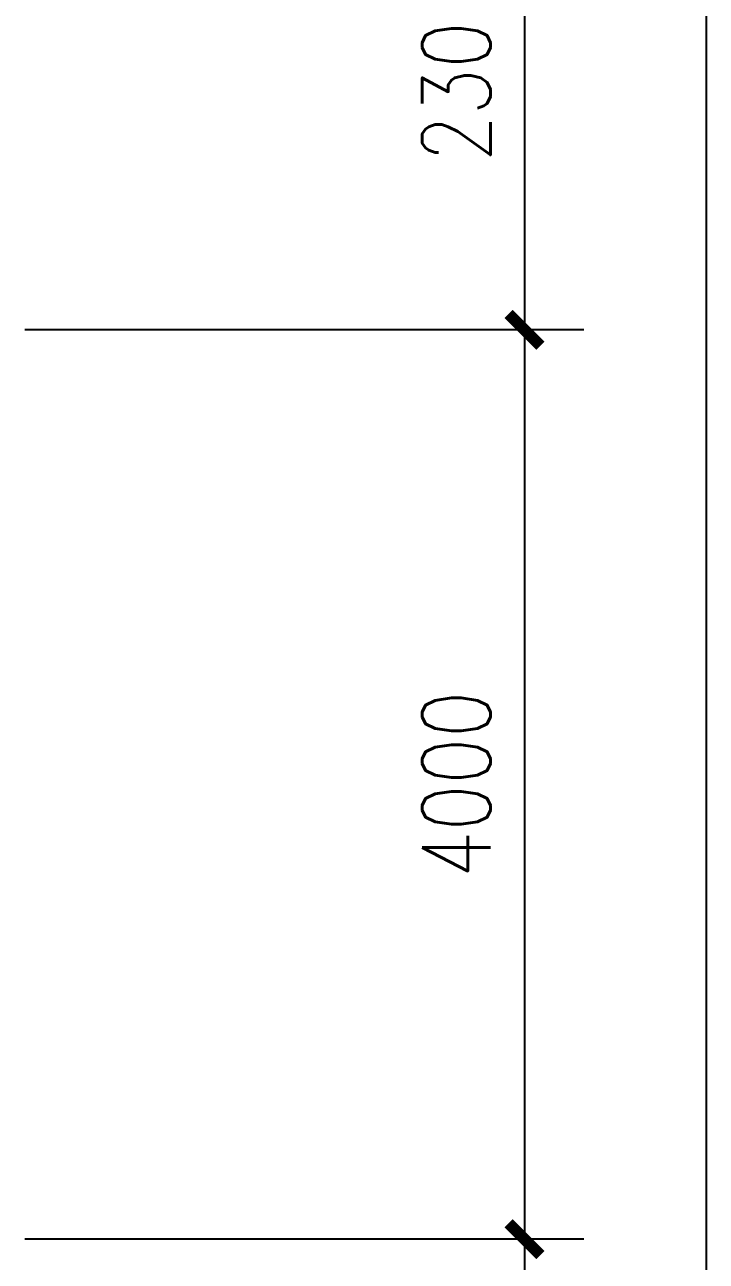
# Model space of a CAD drawing. Header units: millimetres. Extents: x 1143 to 39838, y 578 to 35727.
# Drawn here: x 33773 to 36773, y 24242 to 29681 of the extents above; entities that cross this region are included whole.
import ezdxf

# ---------------------------------------------------------------- set-up
doc = ezdxf.new("R2010")
doc.units = ezdxf.units.MM
for name, color, linetype in [('AXIS', 3, 'Continuous'), ('JJ', 8, 'Continuous'), ('PUB_WINDW', 7, 'Continuous')]:
    doc.layers.add(name, color=color, linetype=linetype)
doc.styles.add('DIM_FONT', font='SIMPLEX', dxfattribs={"width": 0.8})
doc.styles.get("Standard").update_dxf_attribs({"font": 'arial.ttf'})
doc.dimstyles.new('AXIS', dxfattribs={"dimtxt": 300, "dimasz": 1, "dimexe": 250, "dimexo": 300, "dimgap": 0.09, "dimtad": 1, "dimdec": 0, "dimzin": 0, "dimdsep": 46, "dimtxsty": 'DIM_FONT', "dimblk": '_DIMX', "dimcen": 0.09, "dimse1": 1, "dimse2": 1, "dimclrt": 7, "dimadec": 0, "dimazin": 0, "dimtfac": 1, "dimtdec": 0, "dimtix": 1, "dimtmove": 2, "dimatfit": 3, "dimldrblk": '_DIMX', "dimfxl": 1, "dimtolj": 1, "dimtzin": 0, "dimarcsym": 0})

# ---------------------------------------------------------------- blocks, each defined once
blk = doc.blocks.new('_DIMX')
at = {"const_width": 50}
blk.add_lwpolyline([(-70, -70), (70, 70)], dxfattribs=at)
blk = doc.blocks.new('*D36')
at = {"color": 0, "linetype": 'ByBlock', "transparency": 16777216}
blk.add_line((635852.8, 381159.4), (635852.8, 378761.4), dxfattribs=at)
at = {"layer": 'DEFPOINTS', "color": 0, "linetype": 'ByBlock', "transparency": 16777216}
for p in [(633652.8, 381160.4), (633652.8, 378760.4), (635852.8, 378760.4)]:
    blk.add_point(p, dxfattribs=at)
at = {"color": 0, "linetype": 'ByBlock', "transparency": 16777216}
for p, rotation in [((635852.8, 381160.4), 90), ((635852.8, 378760.4), 270)]:
    blk.add_blockref('_DIMX', p, dxfattribs=dict(at, rotation=rotation))
at = {"color": 7, "linetype": 'ByBlock', "transparency": 16777216, "insert": (635552.8, 379960.4), "char_height": 300, "attachment_point": 5, "rotation": 90, "style": 'DIM_FONT'}
blk.add_mtext('\\A1;2400', dxfattribs=at)
blk = doc.blocks.new('*D37')
at = {"color": 0, "linetype": 'ByBlock', "transparency": 16777216}
blk.add_line((635852.8, 385159.4), (635852.8, 381161.4), dxfattribs=at)
at = {"layer": 'DEFPOINTS', "color": 0, "linetype": 'ByBlock', "transparency": 16777216}
for p in [(633652.8, 385160.4), (633652.8, 381160.4), (635852.8, 381160.4)]:
    blk.add_point(p, dxfattribs=at)
at = {"color": 0, "linetype": 'ByBlock', "transparency": 16777216}
for p, rotation in [((635852.8, 385160.4), 90), ((635852.8, 381160.4), 270)]:
    blk.add_blockref('_DIMX', p, dxfattribs=dict(at, rotation=rotation))
at = {"color": 7, "linetype": 'ByBlock', "transparency": 16777216, "insert": (635552.8, 383160.4), "char_height": 300, "attachment_point": 5, "rotation": 90, "style": 'DIM_FONT'}
blk.add_mtext('\\A1;4000', dxfattribs=at)
blk = doc.blocks.new('*D38')
at = {"color": 0, "linetype": 'ByBlock', "transparency": 16777216}
blk.add_line((635852.8, 387459.4), (635852.8, 385161.4), dxfattribs=at)
at = {"layer": 'DEFPOINTS', "color": 0, "linetype": 'ByBlock', "transparency": 16777216}
for p in [(633652.8, 387460.4), (633652.8, 385160.4), (635852.8, 385160.4)]:
    blk.add_point(p, dxfattribs=at)
at = {"color": 0, "linetype": 'ByBlock', "transparency": 16777216}
for p, rotation in [((635852.8, 387460.4), 90), ((635852.8, 385160.4), 270)]:
    blk.add_blockref('_DIMX', p, dxfattribs=dict(at, rotation=rotation))
at = {"color": 7, "linetype": 'ByBlock', "transparency": 16777216, "insert": (635552.8, 386310.4), "char_height": 300, "attachment_point": 5, "rotation": 90, "style": 'DIM_FONT'}
blk.add_mtext('\\A1;2300', dxfattribs=at)
blk = doc.blocks.new('*D45')
at = {"color": 0, "linetype": 'ByBlock', "transparency": 16777216}
blk.add_line((636652.8, 387459.4), (636652.8, 363161.4), dxfattribs=at)
at = {"layer": 'DEFPOINTS', "color": 0, "linetype": 'ByBlock', "transparency": 16777216}
for p in [(633652.8, 387460.4), (633652.8, 363160.4), (636652.8, 363160.4)]:
    blk.add_point(p, dxfattribs=at)
at = {"color": 0, "linetype": 'ByBlock', "transparency": 16777216}
for p, rotation in [((636652.8, 387460.4), 90), ((636652.8, 363160.4), 270)]:
    blk.add_blockref('_DIMX', p, dxfattribs=dict(at, rotation=rotation))
at = {"color": 7, "linetype": 'ByBlock', "transparency": 16777216, "insert": (636352.8, 375310.4), "char_height": 300, "attachment_point": 5, "rotation": 90, "style": 'DIM_FONT'}
blk.add_mtext('\\A1;24300', dxfattribs=at)
blk = doc.blocks.new('1T4F81聚福元')
at = {"layer": 'AXIS'}
for p, q in [((11044.4, -1100), (8584, -1100)), ((11044.4, -5100), (8584, -5100))]:
    blk.add_line(p, q, dxfattribs=at)
at = {"style": 'DIM_FONT', "oblique": -180, "text_generation_flag": 4, "width": 0.8, "flags": 9}
for tag, p, rotation in [('XSIZE', (1326.3, -15051.1), 135), ('YSIZE', (1326.3, -15051.1), 135), ('XSIZE', (3900.1, -18100), 45), ('YSIZE', (3900.1, -18100), 45)]:
    blk.add_attdef(tag, p, '', height=0.5, rotation=rotation, dxfattribs=at)
at = {"layer": 'JJ', "oblique": -180, "text_generation_flag": 4, "width": 0.8, "flags": 9}
for p in [(1764.7, -14093.6), (2339, -19893.8)]:
    blk.add_attdef('XSIZE', p, '', height=0.441, dxfattribs=at)
blk.add_attdef('XSIZE', (-13521.8, -18540), '', height=0.441, rotation=90, dxfattribs=at)
at = {"layer": 'AXIS'}
for p2, distance, picture, middle in [((8584, -1100), 2200, '*D38', (10484, 50)), ((8584, -23100), 3000, '*D45', (11284, -10950))]:
    dim = blk.add_aligned_dim(p1=(8584, 1200), p2=p2, distance=distance, dimstyle='AXIS', dxfattribs=at)
    dim.commit()
    dim.dimension.update_dxf_attribs({"geometry": picture, "text_midpoint": middle, "insert": (-625068.8, -386260.4)})
for base, p1, p2, picture, middle in [((10784, -5100), (8584, -1100), (8584, -5100), '*D37', (10484, -3100)), ((10784, -7500), (8584, -5100), (8584, -7500), '*D36', (10484, -6300))]:
    dim = blk.add_linear_dim(base=base, p1=p1, p2=p2, angle=270, dimstyle='AXIS', dxfattribs=at)
    dim.commit()
    dim.dimension.update_dxf_attribs({"geometry": picture, "text_midpoint": middle, "insert": (-625068.8, -386260.4)})

msp = doc.modelspace()

# ---------------------------------------------------------------- block references
at = {"layer": 'PUB_WINDW'}
msp.add_blockref('1T4F81聚福元', (25189.3, 29439.1), dxfattribs=at)

doc.saveas('drawing.dxf')
